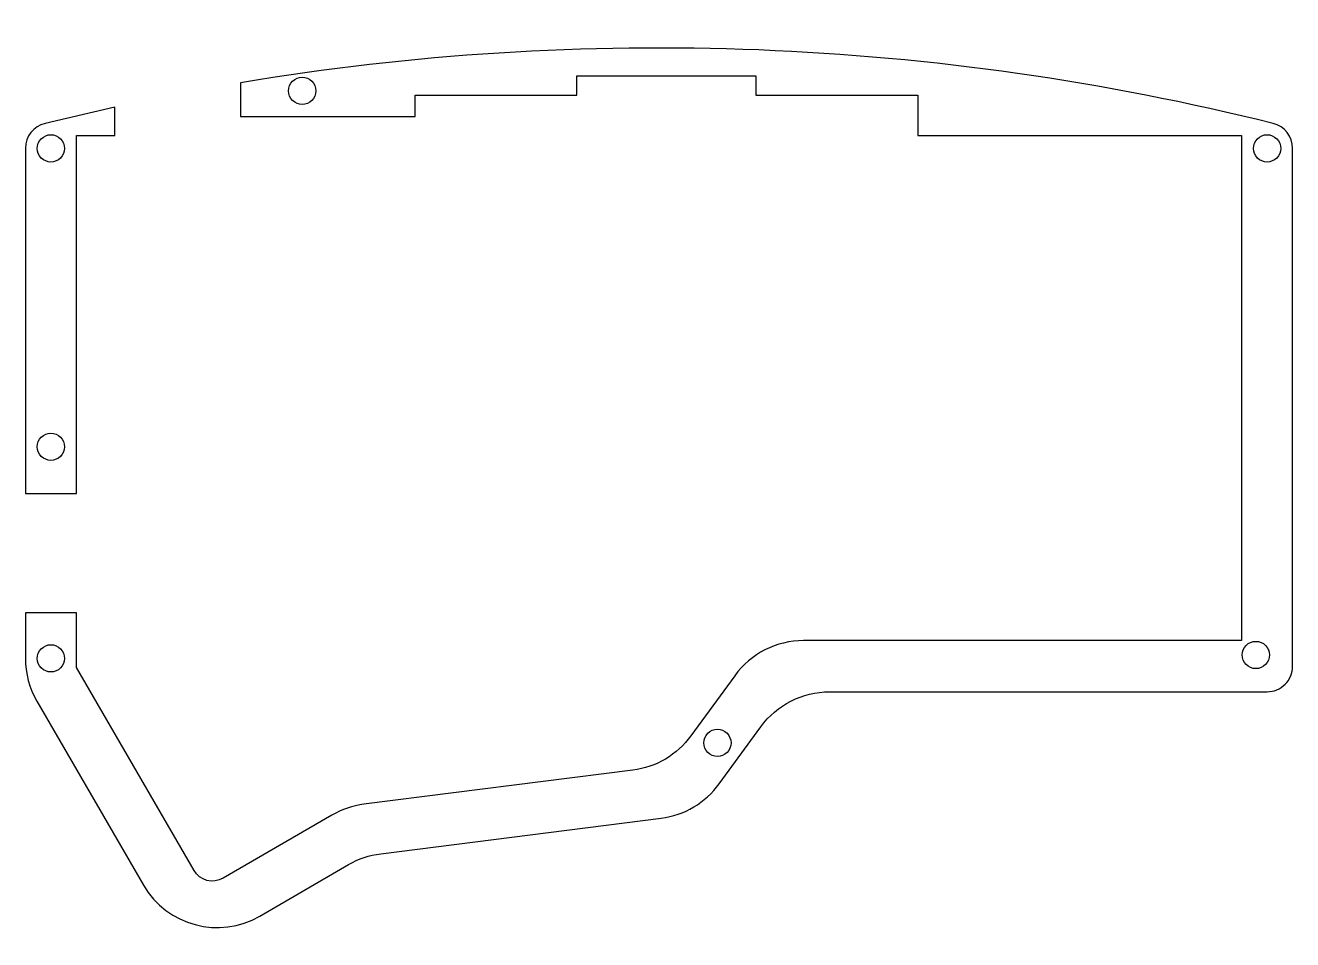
# Model space of a CAD drawing. Extents: x 5 to 154, y 7 to 115.
import ezdxf

# ---------------------------------------------------------------- set-up
doc = ezdxf.new("R2010")
doc.units = 0
doc.layers.get('0').update_dxf_attribs({"linetype": 'CONTINUOUS'})

msp = doc.modelspace()

# ---------------------------------------------------------------- linework, layer by layer
at = {"color": 1}
for points in [[(30.25, 107.765), (30.25, 103.822), (50.75, 103.822), (50.75, 106.322), (69.75, 106.322), (69.75, 108.572), (90.75, 108.572), (90.75, 106.322), (109.75, 106.322), (109.75, 101.572), (147.75, 101.572), (147.75, 42.322), (96.349, 42.322)], [(5, 100.072), (5, 59.572), (11, 59.572), (11, 101.572), (15.5, 101.572), (15.5, 104.916), (7.314, 102.993)], [(153.75, 39.322), (153.75, 100.072)], [(24.801, 15.363), (11, 39.169), (11, 45.572), (5, 45.572), (5, 40.244)], [(88.267, 38.212), (83.123, 31.154)], [(99.4, 36.322), (150.75, 36.322)], [(6.349, 35.229), (18.858, 13.651)], [(86.447, 25.527), (91.319, 32.212)], [(76.298, 27.123), (44.747, 23.127)], [(40.989, 21.857), (28.217, 14.454)], [(46.706, 17.327), (79.622, 21.496)], [(32.524, 10.015), (42.947, 16.057)]]:
    msp.add_lwpolyline(points, dxfattribs=at)
for points in [[(151.468, 102.993), (111.816555, 112.877901), (70.555809, 114.502216), (30.25, 107.765)], [(7.314, 102.993), (5.958136, 102.674521), (4.999775, 101.464765), (5, 100.072)], [(153.75, 100.072), (153.750167, 101.454108), (152.809075, 102.658723), (151.468, 102.993)], [(96.349, 42.322), (93.15301, 42.322214), (90.149438, 40.794785), (88.267, 38.212)], [(5, 40.244), (5.000175, 38.482704), (5.465535, 36.752697), (6.349, 35.229)], [(152.87132, 37.20068), (153.433929, 37.763289), (153.75, 38.526351), (153.75, 39.322)], [(150.75, 36.322), (151.545649, 36.322), (152.308711, 36.638071), (152.87132, 37.20068)], [(91.319, 32.212), (93.201231, 34.7945), (96.204362, 36.321894), (99.4, 36.322)], [(83.123, 31.154), (81.500391, 28.927564), (79.031138, 27.469167), (76.298, 27.123)], [(79.622, 21.496), (82.355138, 21.842167), (84.824391, 23.300564), (86.447, 25.527)], [(44.747, 23.127), (43.422095, 22.95886), (42.144292, 22.527032), (40.989, 21.857)], [(42.947, 16.057), (44.102596, 16.727158), (45.380751, 17.15899), (46.706, 17.327)], [(28.217, 14.454), (27.022647, 13.761987), (25.493458, 14.168906), (24.801, 15.363)], [(18.858, 13.651), (21.627889, 8.873421), (27.746145, 7.245587), (32.524, 10.015)]]:
    msp.add_open_spline(points, degree=3, dxfattribs=at)
at = {"color": 5}
for points in [[(35.9, 106.822), (35.9, 107.246346), (36.068571, 107.653313), (36.368629, 107.953371)], [(36.368629, 107.953371), (36.668687, 108.253429), (37.075654, 108.422), (37.5, 108.422)], [(37.5, 108.422), (37.924346, 108.422), (38.331313, 108.253429), (38.631371, 107.953371)], [(38.631371, 107.953371), (38.931429, 107.653313), (39.1, 107.246346), (39.1, 106.822)], [(36.368629, 105.690629), (36.068571, 105.990687), (35.9, 106.397654), (35.9, 106.822)], [(37.5, 105.222), (37.075654, 105.222), (36.668687, 105.390571), (36.368629, 105.690629)], [(38.631371, 105.690629), (38.331313, 105.390571), (37.924346, 105.222), (37.5, 105.222)], [(39.1, 106.822), (39.1, 106.397654), (38.931429, 105.990687), (38.631371, 105.690629)], [(6.4, 100.072), (6.4, 100.496346), (6.568571, 100.903313), (6.868629, 101.203371)], [(6.868629, 101.203371), (7.168687, 101.503429), (7.575654, 101.672), (8, 101.672)], [(8, 101.672), (8.424346, 101.672), (8.831313, 101.503429), (9.131371, 101.203371)], [(9.131371, 101.203371), (9.431429, 100.903313), (9.6, 100.496346), (9.6, 100.072)], [(149.15, 100.072), (149.15, 100.496346), (149.318571, 100.903313), (149.618629, 101.203371)], [(149.618629, 101.203371), (149.918687, 101.503429), (150.325654, 101.672), (150.75, 101.672)], [(150.75, 101.672), (151.174346, 101.672), (151.581313, 101.503429), (151.881371, 101.203371)], [(151.881371, 101.203371), (152.181429, 100.903313), (152.35, 100.496346), (152.35, 100.072)], [(6.868629, 98.940629), (6.568571, 99.240687), (6.4, 99.647654), (6.4, 100.072)], [(9.6, 100.072), (9.6, 99.647654), (9.431429, 99.240687), (9.131371, 98.940629)], [(149.618629, 98.940629), (149.318571, 99.240687), (149.15, 99.647654), (149.15, 100.072)], [(152.35, 100.072), (152.35, 99.647654), (152.181429, 99.240687), (151.881371, 98.940629)], [(8, 98.472), (7.575654, 98.472), (7.168687, 98.640571), (6.868629, 98.940629)], [(9.131371, 98.940629), (8.831313, 98.640571), (8.424346, 98.472), (8, 98.472)], [(150.75, 98.472), (150.325654, 98.472), (149.918687, 98.640571), (149.618629, 98.940629)], [(151.881371, 98.940629), (151.581313, 98.640571), (151.174346, 98.472), (150.75, 98.472)], [(6.4, 65.072), (6.4, 65.496346), (6.568571, 65.903313), (6.868629, 66.203371)], [(6.868629, 66.203371), (7.168687, 66.503429), (7.575654, 66.672), (8, 66.672)], [(8, 66.672), (8.424346, 66.672), (8.831313, 66.503429), (9.131371, 66.203371)], [(9.131371, 66.203371), (9.431429, 65.903313), (9.6, 65.496346), (9.6, 65.072)], [(6.868629, 63.940629), (6.568571, 64.240687), (6.4, 64.647654), (6.4, 65.072)], [(9.6, 65.072), (9.6, 64.647654), (9.431429, 64.240687), (9.131371, 63.940629)], [(8, 63.472), (7.575654, 63.472), (7.168687, 63.640571), (6.868629, 63.940629)], [(9.131371, 63.940629), (8.831313, 63.640571), (8.424346, 63.472), (8, 63.472)], [(6.868629, 41.375371), (7.168687, 41.675429), (7.575654, 41.844), (8, 41.844)], [(8, 41.844), (8.424346, 41.844), (8.831313, 41.675429), (9.131371, 41.375371)], [(147.832, 40.64), (147.832, 41.064346), (148.000571, 41.471313), (148.300629, 41.771371)], [(148.300629, 41.771371), (148.600687, 42.071429), (149.007654, 42.24), (149.432, 42.24)], [(149.432, 42.24), (149.856346, 42.24), (150.263313, 42.071429), (150.563371, 41.771371)], [(150.563371, 41.771371), (150.863429, 41.471313), (151.032, 41.064346), (151.032, 40.64)], [(6.4, 40.244), (6.4, 40.668346), (6.568571, 41.075313), (6.868629, 41.375371)], [(6.868629, 39.112629), (6.568571, 39.412687), (6.4, 39.819654), (6.4, 40.244)], [(9.131371, 41.375371), (9.431429, 41.075313), (9.6, 40.668346), (9.6, 40.244)], [(9.6, 40.244), (9.6, 39.819654), (9.431429, 39.412687), (9.131371, 39.112629)], [(148.300629, 39.508629), (148.000571, 39.808687), (147.832, 40.215654), (147.832, 40.64)], [(151.032, 40.64), (151.032, 40.215654), (150.863429, 39.808687), (150.563371, 39.508629)], [(8, 38.644), (7.575654, 38.644), (7.168687, 38.812571), (6.868629, 39.112629)], [(9.131371, 39.112629), (8.831313, 38.812571), (8.424346, 38.644), (8, 38.644)], [(149.432, 39.04), (149.007654, 39.04), (148.600687, 39.208571), (148.300629, 39.508629)], [(150.563371, 39.508629), (150.263313, 39.208571), (149.856346, 39.04), (149.432, 39.04)], [(84.629, 30.322), (84.629, 30.746346), (84.797571, 31.153313), (85.097629, 31.453371)], [(85.097629, 31.453371), (85.397687, 31.753429), (85.804654, 31.922), (86.229, 31.922)], [(86.229, 31.922), (86.653346, 31.922), (87.060313, 31.753429), (87.360371, 31.453371)], [(87.360371, 31.453371), (87.660429, 31.153313), (87.829, 30.746346), (87.829, 30.322)], [(85.097629, 29.190629), (84.797571, 29.490687), (84.629, 29.897654), (84.629, 30.322)], [(87.829, 30.322), (87.829, 29.897654), (87.660429, 29.490687), (87.360371, 29.190629)], [(86.229, 28.722), (85.804654, 28.722), (85.397687, 28.890571), (85.097629, 29.190629)], [(87.360371, 29.190629), (87.060313, 28.890571), (86.653346, 28.722), (86.229, 28.722)]]:
    msp.add_open_spline(points, degree=3, dxfattribs=at)

doc.saveas('drawing.dxf')
